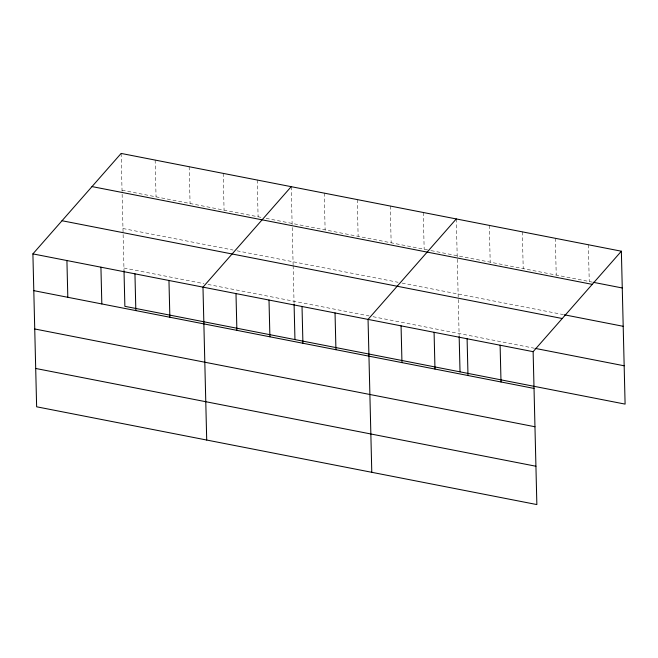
<?xml version="1.0" encoding="UTF-8"?>
<svg xmlns="http://www.w3.org/2000/svg" width="658" height="658" viewBox="0 0 658 658"><rect width="100%" height="100%" fill="white"/><g stroke="black" fill="none" stroke-linecap="round" stroke-linejoin="round"><path stroke-width="0.49" stroke-dasharray="3.29 2.47" d="M122.034 190.195L261.103 217.379M266.103 218.357L430.176 250.427M431.179 250.624L592.249 282.109M122.972 228.523L233.022 250.032M237.028 250.813L398.098 282.298M402.096 283.08L563.174 314.565M123.943 268.012L203.972 283.656M207.977 284.437L369.048 315.922M373.053 316.704L534.123 348.189M588.351 244.76L589.247 281.517M555.336 238.303L556.232 275.069M522.32 231.846L523.217 268.612M489.305 225.398L490.202 262.155M456.29 218.941L459.136 335.539M423.275 212.493L424.171 249.25M390.26 206.036L391.156 242.802M357.245 199.58L358.141 236.345M324.229 193.131L325.126 229.889M291.214 186.675L292.185 226.467M292.21 227.471L293.123 264.73M293.147 265.717L294.068 303.272M257.196 180.029L258.101 216.786M223.185 173.375L224.082 210.141M189.167 166.729L190.072 203.495M155.156 160.083L156.053 196.841M121.138 153.429L122.108 193.222M122.133 194.225L124.017 271.03"/><path stroke-width="0.99" d="M621.366 251.208L533.128 351.668L536.862 504.571L36.634 406.792L32.9 253.889L121.138 153.429L621.366 251.208L625.1 404.111L124.872 306.332L124.017 271.03M291.214 186.675L202.977 287.135L206.711 440.038M456.29 218.941L368.052 319.401L371.786 472.304M593.245 282.298L622.262 287.974M92.021 186.584L592.241 284.363M564.169 314.763L623.2 326.302M62.017 220.734L562.245 318.513M535.127 348.378L624.162 365.79M32.9 253.889L533.128 351.668M33.797 290.647L534.025 388.426M34.734 328.975L534.962 426.754M35.697 368.464L535.925 466.242M500.113 345.211L501.009 381.977M467.098 338.755L467.994 375.521M459.161 336.542L460.024 371.844M434.083 332.306L434.979 369.064M401.067 325.85L401.964 362.616M335.037 312.945L335.934 349.711M302.022 306.488L302.919 343.254M294.093 304.276L294.949 339.577M269.007 300.04L269.903 336.797M235.992 293.583L236.888 330.349M168.958 280.481L169.863 317.246M134.948 273.835L135.844 310.592M100.929 267.181L101.826 303.947M66.919 260.535L67.815 297.301"/></g></svg>
